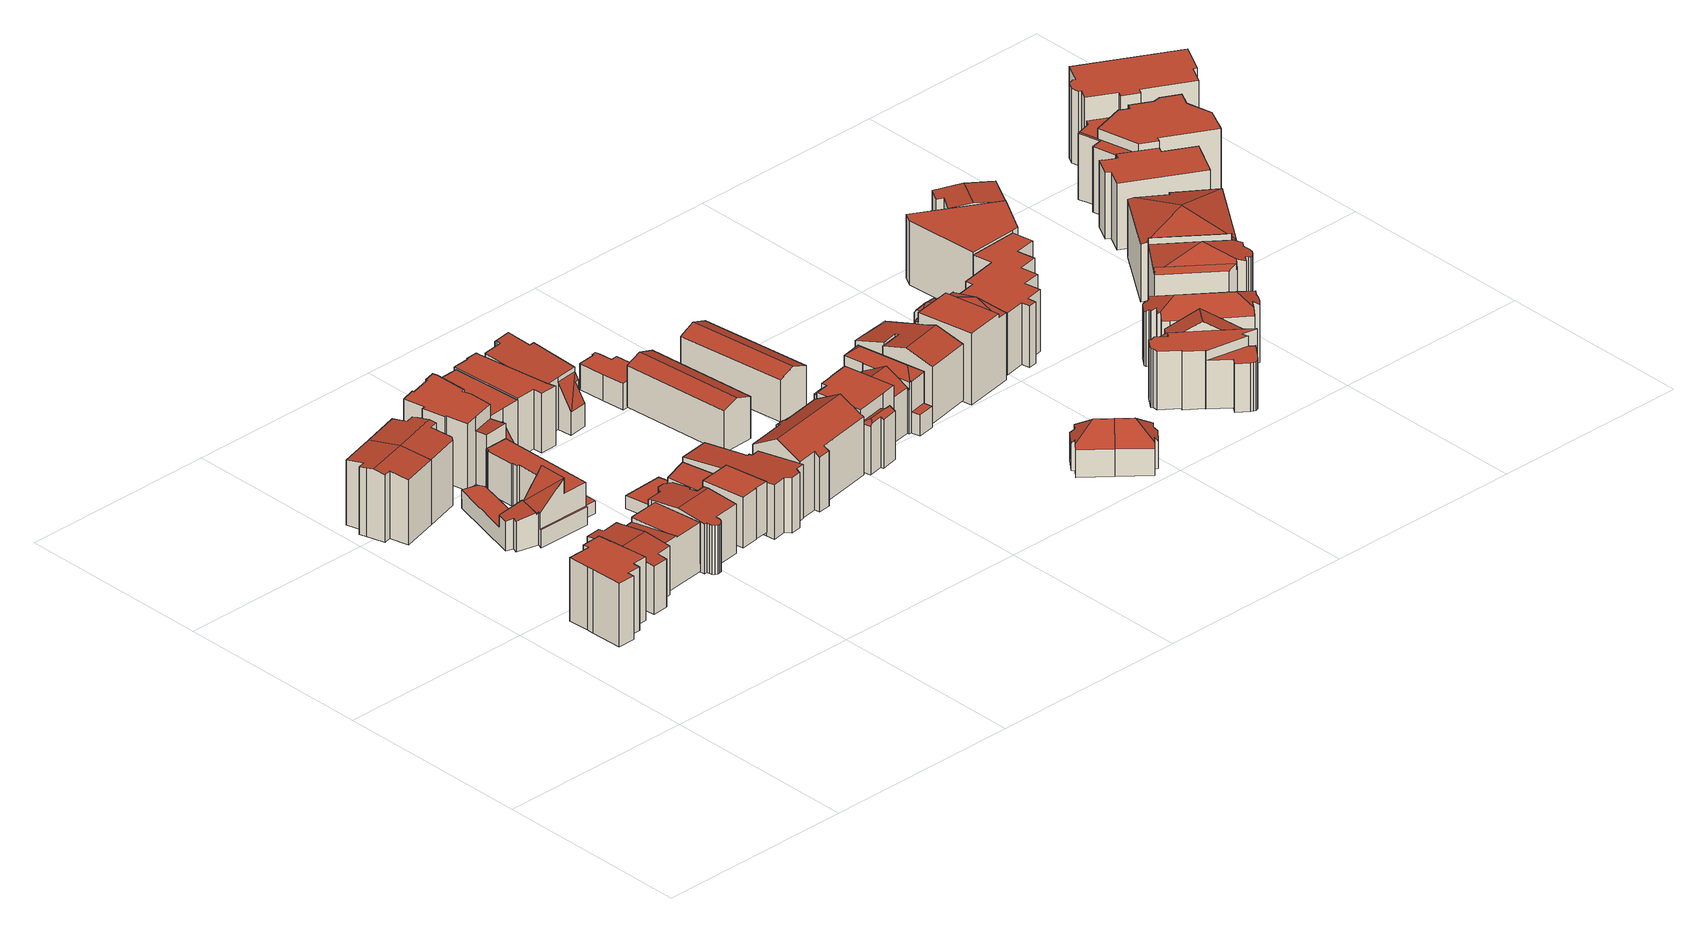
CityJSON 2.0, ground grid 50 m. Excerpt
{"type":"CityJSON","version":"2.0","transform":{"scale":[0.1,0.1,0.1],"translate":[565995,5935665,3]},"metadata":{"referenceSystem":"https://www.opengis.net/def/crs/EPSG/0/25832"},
"CityObjects":{
"building1":{"type":"Building","attributes":{"Gemeindeschluessel":"02000000","Geometrietyp2DReferenz":"3000","function":"31001_1010","roofType":"1000","measuredHeight":16.18,"storeysAboveGround":4},"geometry":[{"type":"MultiSurface","lod":"2","boundaries":[[[0,1,2,3]],[[3,2,4,5]],[[5,4,6,7]],[[7,6,8,9]],[[10,11,12,13]],[[13,12,14,15]],[[16,17,18,19]],[[19,18,1,0]],[[20,21,22,23]],[[24,25,26,27]],[[22,21,14,12,11,26,25,8,6,4,2,1,18,17]],[[10,13,15,20,23,16,19,0,3,5,7,9,24,27]],[[24,9,8,25]],[[16,23,22,17]],[[20,15,14,21]],[[10,27,26,11]]],"semantics":{"surfaces":[{"type":"WallSurface"},{"type":"RoofSurface"},{"type":"GroundSurface"}],"values":[0,0,0,0,0,0,0,0,0,0,1,2,0,0,0,0]}}]},
"building2":{"type":"Building","attributes":{"Gemeindeschluessel":"02000000","Geometrietyp2DReferenz":"3000","function":"31001_1120","roofType":"3100","measuredHeight":17.76,"storeysAboveGround":2},"geometry":[{"type":"MultiSurface","lod":"2","boundaries":[[[28,29,30,31,32,33,34]],[[35,36,37,38,30,29]],[[39,34,33,40]],[[40,33,32,41]],[[41,32,31,42]],[[43,28,34,39]],[[44,38,37,45]],[[45,37,36,46]],[[46,36,35,47]],[[47,35,29,28,43]],[[42,31,30,38,44]],[[42,44,45,46,47,43,39,40,41]]],"semantics":{"surfaces":[{"type":"RoofSurface"},{"type":"WallSurface"},{"type":"GroundSurface"}],"values":[0,0,1,1,1,1,1,1,1,1,1,2]}}]},
"building3":{"type":"Building","attributes":{"Gemeindeschluessel":"02000000","Geometrietyp2DReferenz":"3000","function":"31001_1010","roofType":"3100","measuredHeight":13.39,"storeysAboveGround":3},"geometry":[{"type":"MultiSurface","lod":"2","boundaries":[[[48,49,50,51,52,53,54,55,56]],[[49,48,57,58,59,60,61,62]],[[63,56,55,64]],[[64,55,54,65]],[[65,54,53,66]],[[66,53,52,67]],[[67,52,51,68]],[[68,51,50,69]],[[70,62,61,71]],[[71,61,60,72]],[[72,60,59,73]],[[73,59,58,74]],[[74,58,57,75]],[[69,50,49,62,70]],[[75,57,48,56,63]],[[75,63,64,65,66,67,68,69,70,71,72,73,74]]],"semantics":{"surfaces":[{"type":"RoofSurface"},{"type":"WallSurface"},{"type":"GroundSurface"}],"values":[0,0,1,1,1,1,1,1,1,1,1,1,1,1,1,2]}}]},
"building4":{"type":"Building","attributes":{"Gemeindeschluessel":"02000000","Geometrietyp2DReferenz":"3000","function":"31001_1010","roofType":"3100","measuredHeight":17.77,"storeysAboveGround":4},"geometry":[{"type":"MultiSurface","lod":"2","boundaries":[[[30,76,77,78,79,80,31]],[[38,81,82,83,84,76,30]],[[42,31,80,85]],[[85,80,79,86]],[[86,79,78,87]],[[87,78,77,88]],[[89,84,83,90]],[[90,83,82,91]],[[91,82,81,92]],[[92,81,38,44]],[[44,38,30,31,42]],[[88,77,76,84,89]],[[88,89,90,91,92,44,42,85,86,87]]],"semantics":{"surfaces":[{"type":"RoofSurface"},{"type":"WallSurface"},{"type":"GroundSurface"}],"values":[0,0,1,1,1,1,1,1,1,1,1,1,2]}}]},
"building5":{"type":"Building","attributes":{"Gemeindeschluessel":"02000000","Geometrietyp2DReferenz":"3000","function":"31001_1120","roofType":"1000","measuredHeight":12.89,"storeysAboveGround":3},"geometry":[{"type":"MultiSurface","lod":"2","boundaries":[[[93,94,95,96,97]],[[98,99,100,101,102,103,104,105,106,107]],[[95,108,109,110,111,112,113]],[[95,94,108]],[[114,93,97,115]],[[116,107,106,117]],[[117,106,105,118]],[[118,105,104,119]],[[119,104,103,120]],[[120,103,102,121]],[[121,102,101,122]],[[122,101,100,123]],[[98,111,110,99]],[[95,113,96]],[[114,115,124,116,117,118,119,120,121,122,123,125]],[[116,124,112,111,98,107]],[[125,123,100,99,110,109]],[[114,125,109,108,94,93]],[[124,115,97,96,113,112]]],"semantics":{"surfaces":[{"type":"RoofSurface"},{"type":"WallSurface"},{"type":"GroundSurface"}],"values":[0,0,0,1,1,1,1,1,1,1,1,1,1,1,2,1,1,1,1]}}]},
"building6":{"type":"Building","attributes":{"Gemeindeschluessel":"02000000","Geometrietyp2DReferenz":"3000","function":"31001_2010","roofType":"1000","measuredHeight":14.68,"storeysAboveGround":4},"geometry":[{"type":"MultiSurface","lod":"2","boundaries":[[[126,127,128,129,130,131,132]],[[133,134,135,136,137,138,139,140,141,142,143]],[[144,145,146,147,148,149]],[[146,150,147]],[[151,152,153,154]],[[143,131,130,133]],[[148,129,128,149]],[[155,127,126,156]],[[156,126,132,157]],[[158,142,141,159]],[[159,141,140,160]],[[160,140,139,161]],[[161,139,138,162]],[[162,138,137,163]],[[163,137,136,164]],[[164,136,135,165]],[[165,135,134,166]],[[167,150,146,168]],[[169,170,171,172]],[[172,171,173,174]],[[174,173,175,176]],[[176,175,177,178]],[[179,180,181,182]],[[182,181,170,169]],[[183,153,152,184]],[[185,154,153,183,178,177]],[[186,155,156,157,158,159,160,161,162,163,164,165,166,187,188,189,190,179,182,169,172,174,176,178,183,184]],[[191,192,193,167,168,185,177,175,173,171,170,181,180]],[[188,187,148,147,150,167,193]],[[193,192,189,188]],[[191,180,179,190]],[[192,191,190,189]],[[186,184,152,151,145,144]],[[151,154,185,168,146,145]],[[155,186,144,149,128,127]],[[187,166,134,133,130,129,148]],[[158,157,132,131,143,142]]],"semantics":{"surfaces":[{"type":"RoofSurface"},{"type":"WallSurface"},{"type":"GroundSurface"}],"values":[0,0,0,0,0,1,1,1,1,1,1,1,1,1,1,1,1,1,1,1,1,1,1,1,1,1,2,0,1,1,1,1,1,1,1,1,1]}}]},
"building7":{"type":"Building","attributes":{"Gemeindeschluessel":"02000000","Geometrietyp2DReferenz":"3000","function":"31001_1010","roofType":"3100","measuredHeight":13.85,"storeysAboveGround":4},"geometry":[{"type":"MultiSurface","lod":"2","boundaries":[[[194,195,196,197,198,199,200,201,202,203,204,205,206]],[[207,206,205,208]],[[208,205,204,209]],[[209,204,203,210]],[[210,203,202,211]],[[211,202,201,212]],[[212,201,200,213]],[[213,200,199,214]],[[214,199,198,215]],[[215,198,197,216]],[[217,194,206,207]],[[218,219,220,221]],[[221,220,222,223]],[[223,222,224,225]],[[225,224,226,227]],[[227,226,228,229]],[[229,228,230,231]],[[231,230,232,233]],[[233,232,234,235]],[[235,234,236,237]],[[237,236,238,239]],[[239,238,240,241]],[[241,240,242,243]],[[218,221,223,225,227,229,231,233,235,237,239,241,243,217,207,208,209,210,211,212,213,214,215,216,244]],[[245,244,216,197,196]],[[219,218,244,245]],[[217,243,242,195,194]],[[219,245,196,195,242,240,238,236,234,232,230,228,226,224,222,220]]],"semantics":{"surfaces":[{"type":"RoofSurface"},{"type":"WallSurface"},{"type":"GroundSurface"}],"values":[0,1,1,1,1,1,1,1,1,1,1,1,1,1,1,1,1,1,1,1,1,1,1,2,1,1,1,0]}}]},
"building8":{"type":"Building","attributes":{"Gemeindeschluessel":"02000000","Geometrietyp2DReferenz":"3000","function":"31001_1010","roofType":"1000","measuredHeight":3.18,"storeysAboveGround":1},"geometry":[{"type":"MultiSurface","lod":"2","boundaries":[[[246,247,248,249]],[[250,251,252,253]],[[253,252,247,246]],[[252,251,248,247]],[[251,250,249,248]],[[250,253,246,249]]],"semantics":{"surfaces":[{"type":"GroundSurface"},{"type":"RoofSurface"},{"type":"WallSurface"}],"values":[0,1,2,2,2,2]}}]},
"building9":{"type":"Building","attributes":{"Gemeindeschluessel":"02000000","Geometrietyp2DReferenz":"3000","function":"31001_1010","roofType":"1000","measuredHeight":17.09,"storeysAboveGround":4},"geometry":[{"type":"MultiSurface","lod":"2","boundaries":[[[254,255,256,257]],[[257,256,258,259]],[[260,261,262,263]],[[263,262,264,265]],[[265,264,266,267]],[[267,266,268,269]],[[269,268,255,254]],[[270,271,272,273]],[[273,272,274,275]],[[275,274,276,277]],[[277,276,278,279]],[[279,278,280,281]],[[281,280,282,283]],[[284,285,286,287]],[[288,289,290,291]],[[292,260,263,265,267,269,254,257,259,270,273,275,277,279,281,283,293,288,291]],[[287,286,292,291,290]],[[289,288,293,294]],[[293,283,282,285,284,294]],[[261,260,292,286]],[[271,270,259,258]],[[289,294,284,287,290]],[[271,258,256,255,268,266,264,262,261,286,285,282,280,278,276,274,272]]],"semantics":{"surfaces":[{"type":"WallSurface"},{"type":"GroundSurface"},{"type":"RoofSurface"}],"values":[0,0,0,0,0,0,0,0,0,0,0,0,0,0,0,1,0,0,0,0,0,2,2]}}]},
"building10":{"type":"Building","attributes":{"Gemeindeschluessel":"02000000","Geometrietyp2DReferenz":"3000","function":"31001_1010","roofType":"1000","measuredHeight":13.04,"storeysAboveGround":3},"geometry":[{"type":"MultiSurface","lod":"2","boundaries":[[[295,296,297,298]],[[295,299,300,296]],[[300,299,301,302]],[[301,303,304,302]],[[304,303,305,306]],[[307,306,305,308]],[[297,307,308,298]],[[301,299,295,298,308,305,303]],[[296,300,302,304,306,307,297]]],"semantics":{"surfaces":[{"type":"WallSurface"},{"type":"GroundSurface"},{"type":"RoofSurface"}],"values":[0,0,0,0,0,0,0,1,2]}}]},
"building11":{"type":"Building","attributes":{"Gemeindeschluessel":"02000000","Geometrietyp2DReferenz":"3000","function":"31001_2020","roofType":"1000","measuredHeight":14.5,"storeysAboveGround":3},"geometry":[{"type":"MultiSurface","lod":"2","boundaries":[[[309,310,311,312,313,314]],[[312,315,316,317]],[[318,319,320,321]],[[321,320,322,323]],[[324,325,326,327]],[[327,326,319,318]],[[317,313,312]],[[328,311,310,329]],[[329,310,309,330]],[[331,332,333,334]],[[334,333,335,336]],[[337,328,329,330,324,327,318,321,323,331,334,336]],[[325,324,330,309,314,338]],[[337,336,335,316,315]],[[328,337,315,312,311]],[[338,314,313,317,316,335]],[[332,331,323,322]],[[332,322,320,319,326,325,338,335,333]]],"semantics":{"surfaces":[{"type":"RoofSurface"},{"type":"WallSurface"},{"type":"GroundSurface"}],"values":[0,0,1,1,1,1,1,1,1,1,1,2,1,1,1,1,1,0]}}]},
"building12":{"type":"Building","attributes":{"Gemeindeschluessel":"02000000","Geometrietyp2DReferenz":"3000","function":"31001_2460","roofType":"1000","measuredHeight":3.33,"storeysAboveGround":1},"geometry":[{"type":"MultiSurface","lod":"2","boundaries":[[[339,340,341,342]],[[342,341,343,344]],[[344,343,345,346]],[[346,345,347,348]],[[340,339,348,347]],[[348,339,342,344,346]],[[340,347,345,343,341]]],"semantics":{"surfaces":[{"type":"WallSurface"},{"type":"GroundSurface"},{"type":"RoofSurface"}],"values":[0,0,0,0,0,1,2]}}]},
"building13":{"type":"Building","attributes":{"Gemeindeschluessel":"02000000","Geometrietyp2DReferenz":"3000","function":"31001_1010","roofType":"2100","measuredHeight":9.54,"storeysAboveGround":2},"geometry":[{"type":"MultiSurface","lod":"2","boundaries":[[[344,349,350,342]],[[342,350,351,305]],[[308,352,349,344]],[[305,351,352,308]],[[305,308,344,342]],[[352,351,350,349]]],"semantics":{"surfaces":[{"type":"WallSurface"},{"type":"GroundSurface"},{"type":"RoofSurface"}],"values":[0,0,0,0,1,2]}}]},
"building14":{"type":"Building","attributes":{"Gemeindeschluessel":"02000000","Geometrietyp2DReferenz":"3000","function":"31001_1120","roofType":"1000","measuredHeight":15.18,"storeysAboveGround":3},"geometry":[{"type":"MultiSurface","lod":"2","boundaries":[[[353,354,355,356]],[[356,355,357,358]],[[358,357,359,360]],[[360,359,361,362]],[[362,361,363,364]],[[364,363,365,366]],[[366,365,367,368]],[[368,367,369,370]],[[370,369,371,372]],[[372,371,373,374]],[[375,376,354,353]],[[374,373,376,375]],[[374,375,353,356,358,360,362,364,366,368,370,372]],[[376,373,371,369,367,365,363,361,359,357,355,354]]],"semantics":{"surfaces":[{"type":"WallSurface"},{"type":"GroundSurface"},{"type":"RoofSurface"}],"values":[0,0,0,0,0,0,0,0,0,0,0,0,1,2]}}]},
"building15":{"type":"Building","attributes":{"Gemeindeschluessel":"02000000","Geometrietyp2DReferenz":"3000","function":"31001_1010","roofType":"1000","measuredHeight":14.11,"storeysAboveGround":3},"geometry":[{"type":"MultiSurface","lod":"2","boundaries":[[[377,378,379,380]],[[380,379,381,382]],[[382,381,383,384]],[[384,383,385,386]],[[387,388,389,390]],[[390,389,391,392]],[[392,391,393,394]],[[394,393,395,396]],[[396,395,397,398]],[[398,397,399,400]],[[400,399,378,377]],[[401,402,403,404]],[[404,403,405,406]],[[406,405,388,387]],[[402,401,386,385]],[[386,401,404,406,387,390,392,394,396,398,400,377,380,382,384]],[[402,385,383,381,379,378,399,397,395,393,391,389,388,405,403]]],"semantics":{"surfaces":[{"type":"WallSurface"},{"type":"GroundSurface"},{"type":"RoofSurface"}],"values":[0,0,0,0,0,0,0,0,0,0,0,0,0,0,0,1,2]}}]},
"building16":{"type":"Building","attributes":{"Gemeindeschluessel":"02000000","Geometrietyp2DReferenz":"3000","function":"31001_1010","roofType":"1000","measuredHeight":16.05,"storeysAboveGround":3},"geometry":[{"type":"MultiSurface","lod":"2","boundaries":[[[407,408,409]],[[410,411,412,408,407]],[[413,414,415,416]],[[416,415,417,418]],[[418,417,419,420]],[[420,419,421,422]],[[422,421,423,424]],[[424,423,425,426]],[[427,428,414,413]],[[429,430,431,432]],[[432,431,433,434]],[[408,435,436,409]],[[437,412,411,438]],[[438,411,410,439]],[[439,410,407,440]],[[441,427,413,416,418,420,422,424,426,429,432,434,437,438,439,440]],[[435,408,412,437,434,433]],[[441,440,407,409,436,442]],[[428,427,441,442]],[[430,429,426,425]],[[430,425,423,421,419,417,415,414,428,442,436,435,433,431]]],"semantics":{"surfaces":[{"type":"RoofSurface"},{"type":"WallSurface"},{"type":"GroundSurface"}],"values":[0,0,1,1,1,1,1,1,1,1,1,1,1,1,1,2,1,1,1,1,0]}}]},
"building17":{"type":"Building","attributes":{"Gemeindeschluessel":"02000000","Geometrietyp2DReferenz":"3000","function":"31001_1010","roofType":"3100","measuredHeight":18.41,"storeysAboveGround":4},"geometry":[{"type":"MultiSurface","lod":"2","boundaries":[[[443,444,445,446,447,448,449,450,451]],[[452,453,454,455,456,457,444,443]],[[458,451,450,459]],[[459,450,449,460]],[[460,449,448,461]],[[461,448,447,462]],[[462,447,446,463]],[[463,446,445,464]],[[465,457,456,466]],[[466,456,455,467]],[[467,455,454,468]],[[468,454,453,469]],[[469,453,452,470]],[[464,445,444,457,465]],[[470,452,443,451,458]],[[470,458,459,460,461,462,463,464,465,466,467,468,469]]],"semantics":{"surfaces":[{"type":"RoofSurface"},{"type":"WallSurface"},{"type":"GroundSurface"}],"values":[0,0,1,1,1,1,1,1,1,1,1,1,1,1,1,2]}}]},
"building18":{"type":"Building","attributes":{"Gemeindeschluessel":"02000000","Geometrietyp2DReferenz":"3000","function":"31001_1010","roofType":"3100","measuredHeight":12.19,"storeysAboveGround":2},"geometry":[{"type":"MultiSurface","lod":"2","boundaries":[[[471,472,473,474]],[[475,471,474,476]],[[475,476,477,478]],[[479,477,476,474,473]],[[480,478,477,479]],[[475,478,480,472,471]],[[480,479,473,472]]],"semantics":{"surfaces":[{"type":"RoofSurface"},{"type":"WallSurface"},{"type":"GroundSurface"}],"values":[0,1,2,1,1,1,0]}}]},
"building19":{"type":"Building","attributes":{"Gemeindeschluessel":"02000000","Geometrietyp2DReferenz":"3000","function":"31001_1010","roofType":"1000","measuredHeight":6.71,"storeysAboveGround":2},"geometry":[{"type":"MultiSurface","lod":"2","boundaries":[[[481,482,483,484,485,486,487,488,489,490]],[[491,492,493,494,495,496,497,498,499,500]],[[493,489,488,494]],[[494,488,487,495]],[[495,487,486,496]],[[496,486,485,497]],[[497,485,484,498]],[[498,484,483,499]],[[499,483,482,500]],[[492,490,489,493]],[[492,491,481,490]],[[491,500,482,481]]],"semantics":{"surfaces":[{"type":"RoofSurface"},{"type":"GroundSurface"},{"type":"WallSurface"}],"values":[0,1,2,2,2,2,2,2,2,2,2,2]}}]},
"building20":{"type":"Building","attributes":{"Gemeindeschluessel":"02000000","Geometrietyp2DReferenz":"3000","function":"31001_1010","roofType":"1000","measuredHeight":15.72,"storeysAboveGround":3},"geometry":[{"type":"MultiSurface","lod":"2","boundaries":[[[501,502,503,504]],[[505,506,507,501,504]],[[508,509,510,511,512]],[[513,514,515,516]],[[517,518,519,520]],[[520,519,521,522]],[[516,503,502,513]],[[523,506,505,524]],[[525,526,527,528]],[[529,512,511,530]],[[530,511,510,531]],[[508,532,533,509]],[[534,535,536,537]],[[537,536,538,539]],[[539,538,540,541]],[[513,502,542,514]],[[543,525,528,523,524,517,520,522,544,529,530,531,534,537,539,541]],[[517,524,505,504,545,518]],[[543,541,540,515,514,542,546]],[[529,544,547,532,508,512]],[[534,531,510,509,533,535]],[[526,525,543,546]],[[523,528,527,507,506]],[[545,504,503,516,515,540]],[[547,544,522,521]],[[526,546,542,502,501,507,527]],[[547,521,519,518,545,540,538,536,535,533,532]]],"semantics":{"surfaces":[{"type":"RoofSurface"},{"type":"WallSurface"},{"type":"GroundSurface"}],"values":[0,0,0,0,1,1,1,1,1,1,1,1,1,1,1,1,2,1,1,1,1,1,1,1,1,0,0]}}]},
"building21":{"type":"Building","attributes":{"Gemeindeschluessel":"02000000","Geometrietyp2DReferenz":"3000","function":"31001_1010","roofType":"3100","measuredHeight":12.31,"storeysAboveGround":2},"geometry":[{"type":"MultiSurface","lod":"2","boundaries":[[[548,549,550,551]],[[552,553,554,555]],[[555,554,556,550,549]],[[553,552,548,551,557]],[[557,551,550,556]],[[552,555,549,548]],[[557,556,554,553]]],"semantics":{"surfaces":[{"type":"GroundSurface"},{"type":"RoofSurface"},{"type":"WallSurface"}],"values":[0,1,2,2,2,2,1]}}]},
"building22":{"type":"Building","attributes":{"Gemeindeschluessel":"02000000","Geometrietyp2DReferenz":"3000","function":"31001_1010","roofType":"3100","measuredHeight":15.2,"storeysAboveGround":3},"geometry":[{"type":"MultiSurface","lod":"2","boundaries":[[[558,559,560,561,562]],[[563,564,565,566,567,559,558]],[[568,569,570]],[[571,572,573,574,575,576,577]],[[578,579,580,581]],[[582,565,564,583]],[[583,564,563,584]],[[585,570,569,586]],[[566,587,567]],[[560,588,561]],[[580,573,572,581]],[[589,579,578,590]],[[591,582,583,584,592,593,585,586,594,595,589,590]],[[582,591,571,577,587,566,565]],[[596,594,586,569]],[[591,590,578,581,572,571]],[[589,595,574,573,580,579]],[[595,594,596,575,574]],[[570,585,593,597]],[[592,584,563,558,562]],[[560,559,567]],[[593,592,562,561,588,597]],[[576,575,596,569,568]],[[576,568,570,597,588,560,567,587,577]]],"semantics":{"surfaces":[{"type":"RoofSurface"},{"type":"WallSurface"},{"type":"GroundSurface"}],"values":[0,0,0,0,0,1,1,1,1,1,1,1,2,1,1,1,1,1,1,1,1,1,0,0]}}]},
"building23":{"type":"Building","attributes":{"Gemeindeschluessel":"02000000","Geometrietyp2DReferenz":"3000","function":"31001_1120","roofType":"3200","measuredHeight":11.72,"storeysAboveGround":2},"geometry":[{"type":"MultiSurface","lod":"2","boundaries":[[[598,599,600,601,602]],[[600,603,604,605,606,607,601]],[[600,599,608,609,603]],[[610,598,602,611]],[[612,607,606,613]],[[613,606,605,614]],[[614,605,604,615]],[[616,609,608,617]],[[610,611,612,613,614,615,616,617]],[[616,615,604,603,609]],[[610,617,608,599,598]],[[612,611,602,601,607]]],"semantics":{"surfaces":[{"type":"RoofSurface"},{"type":"WallSurface"},{"type":"GroundSurface"}],"values":[0,0,0,1,1,1,1,1,2,1,1,1]}}]},
"building24":{"type":"Building","attributes":{"Gemeindeschluessel":"02000000","Geometrietyp2DReferenz":"3000","function":"31001_1120","roofType":"3200","measuredHeight":11.7,"storeysAboveGround":2},"geometry":[{"type":"MultiSurface","lod":"2","boundaries":[[[618,619,620,599,598]],[[620,621,622,608,599]],[[619,623,624,625,626,621,620]],[[627,618,598,610]],[[617,608,622,628]],[[629,626,625,630]],[[630,625,624,631]],[[631,624,623,632]],[[629,630,631,632,627,610,617,628]],[[629,628,622,621,626]],[[627,632,623,619,618]],[[617,610,598,599,608]]],"semantics":{"surfaces":[{"type":"RoofSurface"},{"type":"WallSurface"},{"type":"GroundSurface"}],"values":[0,0,0,1,1,1,1,1,2,1,1,1]}}]},
"building25":{"type":"Building","attributes":{"Gemeindeschluessel":"02000000","Geometrietyp2DReferenz":"3000","function":"31001_1010","roofType":"3100","measuredHeight":16.57,"storeysAboveGround":3},"geometry":[{"type":"MultiSurface","lod":"2","boundaries":[[[633,634,635,636]],[[637,638,639,640]],[[640,639,641,642]],[[643,644,645,646]],[[647,634,633,648]],[[649,650,651,652]],[[653,654,650,649]],[[637,640,642,653,649,652,643,646,647,648]],[[637,648,633,636,638]],[[647,646,645,635,634]],[[644,643,652,651]],[[654,653,642,641]],[[654,641,639,638,636,635,645,644,651,650]]],"semantics":{"surfaces":[{"type":"RoofSurface"},{"type":"WallSurface"},{"type":"GroundSurface"}],"values":[0,1,1,1,1,1,1,2,1,1,1,1,0]}}]},
"building26":{"type":"Building","attributes":{"Gemeindeschluessel":"02000000","Geometrietyp2DReferenz":"3000","function":"31001_1010","roofType":"1000","measuredHeight":19.13,"storeysAboveGround":4},"geometry":[{"type":"MultiSurface","lod":"2","boundaries":[[[655,656,657]],[[658,659,660,661,656,655]],[[662,663,664,665]],[[666,659,667,668]],[[660,659,666]],[[669,670,671,672]],[[673,669,674]],[[675,676,669,673]],[[670,669,676]],[[655,665,664,658]],[[664,663,673,674]],[[677,678,679,680]],[[681,674,672,671,682]],[[669,672,674]],[[683,662,665,655,657,684]],[[682,671,670,676,675,685]],[[683,684,686,687,677,680,681,682,685]],[[687,686,661,660,666,668]],[[678,677,687,668,667]],[[683,685,675,673,663,662]],[[681,680,679,658,664,674]],[[686,684,657,656,661]],[[678,667,659,658,679]]],"semantics":{"surfaces":[{"type":"RoofSurface"},{"type":"WallSurface"},{"type":"GroundSurface"}],"values":[0,0,0,0,0,0,0,0,0,1,1,1,1,1,1,1,2,1,1,1,1,1,0]}}]},
"building27":{"type":"Building","attributes":{"Gemeindeschluessel":"02000000","Geometrietyp2DReferenz":"3000","function":"31001_1010","roofType":"1000","measuredHeight":15.77,"storeysAboveGround":4},"geometry":[{"type":"MultiSurface","lod":"2","boundaries":[[[688,689,690,691]],[[691,690,692,693]],[[694,695,696,697]],[[697,696,698,699]],[[699,698,700,701]],[[701,700,702,703]],[[703,702,704,705]],[[705,704,706,707]],[[708,709,710,711]],[[711,710,712,713]],[[708,711,713,714,715,694,697,699,701,703,705,707,688,691,693,716,717,718,719]],[[706,704,702,700,698,696,695,720,721,712,710,709,722,723,724,725,692,690,689]],[[692,725,716,693]],[[706,689,688,707]],[[721,720,715,714]],[[723,722,719,718]],[[712,721,714,713]],[[722,709,708,719]],[[725,724,717,716]],[[724,723,718,717]],[[720,695,694,715]]],"semantics":{"surfaces":[{"type":"WallSurface"},{"type":"GroundSurface"},{"type":"RoofSurface"}],"values":[0,0,0,0,0,0,0,0,0,0,1,2,0,0,0,0,0,0,0,0,0]}}]},
"building28":{"type":"Building","attributes":{"Gemeindeschluessel":"02000000","Geometrietyp2DReferenz":"3000","function":"31001_1100","roofType":"1000","measuredHeight":17.33,"storeysAboveGround":3},"geometry":[{"type":"MultiSurface","lod":"2","boundaries":[[[726,727,728,729,730,731,732,733,734,735,736,737,738,739,740,741,742,743,744,745]],[[746,747,726,748,749,750,751,752,753,754]],[[745,755,756,757,749,748]],[[758,732,731,759]],[[759,731,730,760]],[[760,730,729,761]],[[761,729,728,762]],[[747,727,726]],[[745,744,755]],[[763,743,742,764]],[[764,742,741,765]],[[766,740,739,767]],[[768,738,737,769]],[[769,737,736,770]],[[770,736,735,771]],[[771,735,734,772]],[[772,734,733,773]],[[773,733,732,758]],[[774,754,753,775]],[[775,753,752,776]],[[776,752,751,777]],[[777,751,750,778]],[[779,746,754,774]],[[780,757,756,781]],[[782,783,784,785]],[[785,784,786,787]],[[787,786,788,789]],[[789,788,790,791]],[[791,790,792,793]],[[763,764,765,794,782,785,787,789,791,793,795,768,769,770,771,772,773,758,759,760,761,762,779,774,775,776,777,778,780,781]],[[796,795,793,792]],[[783,782,794,797]],[[726,745,748]],[[780,778,750,749,757]],[[768,795,796,767,739,738]],[[794,765,741,740,766,797]],[[763,781,756,755,744,743]],[[779,762,728,727,747,746]],[[783,797,766,767,796,792,790,788,786,784]]],"semantics":{"surfaces":[{"type":"RoofSurface"},{"type":"WallSurface"},{"type":"GroundSurface"}],"values":[0,0,0,1,1,1,1,1,1,1,1,1,1,1,1,1,1,1,1,1,1,1,1,1,1,1,1,1,1,2,1,1,1,1,1,1,1,1,0]}}]},
"building29":{"type":"Building","attributes":{"Gemeindeschluessel":"02000000","Geometrietyp2DReferenz":"3000","function":"31001_1010","roofType":"3200","measuredHeight":17.93,"storeysAboveGround":3},"geometry":[{"type":"MultiSurface","lod":"2","boundaries":[[[798,799,800,801,802,803,804,805]],[[803,802,806,807,808]],[[801,809,810,811,812,813,806,802]],[[814,800,799,815]],[[815,799,798,816]],[[817,818,819,820]],[[820,819,821,822]],[[823,824,808,825]],[[826,827,818,817]],[[825,808,807,828]],[[829,813,812,830]],[[830,812,811,831]],[[831,811,810,832]],[[832,810,809,833]],[[834,835,836,837]],[[837,836,838,839]],[[839,838,840,841]],[[842,843,844,845]],[[845,844,846,847]],[[847,846,835,834]],[[829,830,831,832,833,814,815,816,848,826,817,820,822,842,845,847,834,837,839,841,823,825,828]],[[829,828,807,806,813]],[[824,823,841,840]],[[843,842,822,821]],[[848,816,798,805]],[[814,833,809,801,800]],[[826,848,805,804,827]],[[843,821,819,818,827,804,803,808,824,840,838,836,835,846,844]]],"semantics":{"surfaces":[{"type":"RoofSurface"},{"type":"WallSurface"},{"type":"GroundSurface"}],"values":[0,0,0,1,1,1,1,1,1,1,1,1,1,1,1,1,1,1,1,1,2,1,1,1,1,1,1,0]}}]},
"building30":{"type":"Building","attributes":{"Gemeindeschluessel":"02000000","Geometrietyp2DReferenz":"3000","function":"31001_1010","roofType":"1000","measuredHeight":16.28,"storeysAboveGround":4},"geometry":[{"type":"MultiSurface","lod":"2","boundaries":[[[849,850,851,852,853,854,855]],[[856,857,858,859,860,861,862]],[[856,855,854,857]],[[857,854,853,858]],[[858,853,852,859]],[[859,852,851,860]],[[860,851,850,861]],[[861,850,849,862]],[[856,862,849,855]]],"semantics":{"surfaces":[{"type":"RoofSurface"},{"type":"GroundSurface"},{"type":"WallSurface"}],"values":[0,1,2,2,2,2,2,2,2]}}]},
"building31":{"type":"Building","attributes":{"Gemeindeschluessel":"02000000","Geometrietyp2DReferenz":"3000","function":"31001_1010","roofType":"3500","measuredHeight":20.7,"storeysAboveGround":4},"geometry":[{"type":"MultiSurface","lod":"2","boundaries":[[[863,864,865,866]],[[867,868,869,870,871,872]],[[871,873,872]],[[871,874,875,876,873]],[[877,878,879,880]],[[870,881,882,883,884,885,886,887,888,889,890,891,874,871]],[[872,865,864,867]],[[892,863,866,893]],[[894,869,868,895]],[[896,876,875,897]],[[898,879,878,899]],[[899,878,877,876,896]],[[876,877,880,873]],[[900,891,890,901]],[[901,890,889,902]],[[902,889,888,903]],[[903,888,887,904]],[[904,887,886,905]],[[905,886,885,906]],[[906,885,884,907]],[[907,884,883,908]],[[908,883,882,909]],[[909,882,881,910]],[[893,866,865,872,873,880,879,898]],[[894,895,892,893,898,899,896,897,900,901,902,903,904,905,906,907,908,909,910]],[[900,897,875,874,891]],[[894,910,881,870,869]],[[892,895,868,867,864,863]]],"semantics":{"surfaces":[{"type":"RoofSurface"},{"type":"WallSurface"},{"type":"GroundSurface"}],"values":[0,0,0,0,0,0,1,1,1,1,1,1,1,1,1,1,1,1,1,1,1,1,1,1,2,1,1,1]}}]},
"building32":{"type":"Building","attributes":{"Gemeindeschluessel":"02000000","Geometrietyp2DReferenz":"3000","function":"31001_1010","roofType":"3100","measuredHeight":16.79,"storeysAboveGround":4},"geometry":[{"type":"MultiSurface","lod":"2","boundaries":[[[911,912,913,914,915,853]],[[858,853,915,916]],[[916,915,914,917]],[[917,914,913,918]],[[859,858,916,917,918,919]],[[911,853,858,859,920]],[[920,859,919,921]],[[919,918,913,912,921]],[[920,921,912,911]]],"semantics":{"surfaces":[{"type":"RoofSurface"},{"type":"WallSurface"},{"type":"GroundSurface"}],"values":[0,1,1,1,2,1,1,1,0]}}]},
"building33":{"type":"Building","attributes":{"Gemeindeschluessel":"02000000","Geometrietyp2DReferenz":"3000","function":"31001_1010","roofType":"3200","measuredHeight":17.9,"storeysAboveGround":4},"geometry":[{"type":"MultiSurface","lod":"2","boundaries":[[[922,923,924,925,926,927]],[[928,929,930,931,932,923,922]],[[924,933,934,935,925]],[[932,933,924,923]],[[936,927,926,937]],[[938,932,931,939]],[[939,931,930,940]],[[940,930,929,941]],[[941,929,928,942]],[[943,935,934,944]],[[944,934,933,945]],[[945,933,932,938]],[[936,937,943,944,945,938,939,940,941,942]],[[936,942,928,922,927]],[[943,937,926,925,935]]],"semantics":{"surfaces":[{"type":"RoofSurface"},{"type":"WallSurface"},{"type":"GroundSurface"}],"values":[0,0,0,0,1,1,1,1,1,1,1,1,2,1,1]}}]},
"building34":{"type":"Building","attributes":{"Gemeindeschluessel":"02000000","Geometrietyp2DReferenz":"3000","function":"31001_1120","roofType":"1000","measuredHeight":17.04,"storeysAboveGround":3},"geometry":[{"type":"MultiSurface","lod":"2","boundaries":[[[946,947,948,949,950,951,952,953,954,955,956,957]],[[958,959,960,961,962,963,964,965,966,967,968,969]],[[969,968,947,946]],[[968,967,948,947]],[[967,966,949,948]],[[966,965,950,949]],[[965,964,951,950]],[[964,963,952,951]],[[963,962,953,952]],[[962,961,954,953]],[[961,960,955,954]],[[960,959,956,955]],[[959,958,957,956]],[[958,969,946,957]]],"semantics":{"surfaces":[{"type":"GroundSurface"},{"type":"RoofSurface"},{"type":"WallSurface"}],"values":[0,1,2,2,2,2,2,2,2,2,2,2,2,2]}}]},
"building35":{"type":"Building","attributes":{"Gemeindeschluessel":"02000000","Geometrietyp2DReferenz":"3000","function":"31001_3010","roofType":"1000","measuredHeight":19.44,"storeysAboveGround":5},"geometry":[{"type":"MultiSurface","lod":"2","boundaries":[[[970,971,972,973,974,975]],[[976,977,978,979]],[[980,981,977,976]],[[982,974,973,983]],[[983,973,972,984]],[[984,972,971,985]],[[970,986,987,971]],[[988,989,990,991]],[[992,993,994,995]],[[995,994,996,997]],[[997,996,998,999]],[[999,998,1000,1001]],[[1001,1000,1002,1003]],[[1003,1002,1004,1005]],[[1005,1004,1006,1007]],[[988,991,1008,980,976,979,1009,982,983,984,985,992,995,997,999,1001,1003,1005,1007]],[[1010,1011,1012,1013,978,977,981]],[[1011,1010,1008,991,990,1014]],[[993,992,985,971,987]],[[989,988,1007,1006]],[[1012,1011,1014,986,970,975]],[[982,1009,1013,1012,975,974]],[[1010,981,980,1008]],[[978,1013,1009,979]],[[989,1006,1004,1002,1000,998,996,994,993,987,986,1014,990]]],"semantics":{"surfaces":[{"type":"RoofSurface"},{"type":"WallSurface"},{"type":"GroundSurface"}],"values":[0,1,1,1,1,1,1,1,1,1,1,1,1,1,1,2,0,1,1,1,1,1,1,1,0]}}]},
"building36":{"type":"Building","attributes":{"Gemeindeschluessel":"02000000","Geometrietyp2DReferenz":"3000","function":"31001_1010","roofType":"1000","measuredHeight":18.95,"storeysAboveGround":3},"geometry":[{"type":"MultiSurface","lod":"2","boundaries":[[[1015,1016,1017,1018,1019,1020,1021,1022,1023,1024,1025,1026,1027,1028,1029,1030]],[[1031,1032,1033,1034,1035,1036,1037,1038,1039,1040,1041,1042,1043,1044,1045,1046]],[[1031,1030,1029,1032]],[[1032,1029,1028,1033]],[[1033,1028,1027,1034]],[[1034,1027,1026,1035]],[[1035,1026,1025,1036]],[[1036,1025,1024,1037]],[[1037,1024,1023,1038]],[[1038,1023,1022,1039]],[[1039,1022,1021,1040]],[[1040,1021,1020,1041]],[[1041,1020,1019,1042]],[[1042,1019,1018,1043]],[[1043,1018,1017,1044]],[[1044,1017,1016,1045]],[[1045,1016,1015,1046]],[[1046,1015,1030,1031]]],"semantics":{"surfaces":[{"type":"RoofSurface"},{"type":"GroundSurface"},{"type":"WallSurface"}],"values":[0,1,2,2,2,2,2,2,2,2,2,2,2,2,2,2,2,2]}}]}
},
"vertices":[
[108,455,15],[108,455,177],[166,457,177],[166,457,15],[165,472,177],[165,472,15],[215,475,177],[215,475,15],[218,442,177],[218,442,15],[191,342,15],[191,342,177],[191,323,177],[191,323,15],[156,322,177],[156,322,15],[110,385,15],[110,385,177],[110,401,177],[110,401,15],[156,305,15],[156,305,177],[112,304,177],[112,304,15],[228,353,15],[228,353,177],[229,343,177],[229,343,15],
[8,989,206],[13,972,209],[122,1002,209],[102,1079,197],[9,1053,197],[21,1011,204],[3,1006,204],[21,943,204],[39,948,204],[52,901,197],[143,926,197],[3,1006,31],[21,1011,31],[9,1053,31],[102,1079,31],[8,989,31],[143,926,31],[52,901,31],[39,948,31],[21,943,31],
[220,426,161],[317,438,161],[309,506,152],[308,518,151],[265,513,151],[263,527,149],[225,523,149],[234,444,159],[218,442,159],[224,388,156],[240,390,156],[246,334,149],[286,338,149],[284,363,152],[324,368,152],[218,442,27],[234,444,27],[225,523,27],[263,527,27],[265,513,27],[308,518,27],[309,506,27],[324,368,27],[284,363,27],[286,338,27],[246,334,27],[240,390,27],[224,388,27],
[240,1035,209],[233,1064,204],[229,1076,202],[208,1070,202],[198,1106,197],[231,951,197],[238,962,198],[224,1011,206],[245,1017,206],[198,1106,31],[208,1070,31],[229,1076,31],[233,1064,31],[245,1017,31],[224,1011,31],[238,962,31],[231,951,31],
[323,379,155],[360,384,155],[357,412,151],[346,510,139],[309,506,139],[347,511,70],[425,520,70],[424,530,68],[400,527,68],[397,552,64],[375,550,64],[367,555,63],[359,553,63],[353,547,64],[343,546,64],[360,384,151],[439,393,151],[425,520,151],[347,511,151],[347,510,151],[346,510,151],[323,379,26],[309,506,26],[343,546,26],[353,547,26],[359,553,26],[367,555,26],[375,550,26],[397,552,26],[400,527,26],[424,530,26],[347,510,26],[439,393,26],
[203,731,110],[199,719,110],[248,707,115],[263,765,115],[263,766,115],[192,765,108],[185,736,108],[263,766,78],[261,772,78],[256,777,78],[251,778,78],[282,898,78],[283,905,78],[281,911,78],[277,917,78],[271,921,78],[237,930,78],[192,765,78],[253,705,117],[251,697,117],[321,696,179],[264,765,112],[263,765,111],[248,707,111],[321,766,179],[251,697,78],[250,693,78],[386,692,78],[386,696,78],[199,719,32],[203,731,32],[185,736,32],[237,930,32],[271,921,32],[277,917,32],[281,911,32],[283,905,32],[282,898,32],[251,778,32],[256,777,32],[261,772,32],[321,766,139],[321,696,139],[320,936,32],[320,936,139],[324,936,139],[324,936,32],[324,944,139],[324,944,32],[326,944,139],[326,944,32],[384,945,139],[384,945,32],[324,860,32],[324,860,139],[321,860,139],[321,860,32],[386,692,32],[250,693,32],[386,696,139],[253,705,32],[263,765,32],[330,766,32],[330,846,32],[324,846,32],[324,846,139],[330,846,139],[330,766,139],
[424,530,153],[432,456,163],[536,469,163],[534,481,162],[511,478,162],[509,501,158],[514,502,158],[508,552,151],[492,564,149],[475,562,149],[464,547,151],[464,543,151],[423,539,151],[423,539,25],[464,543,25],[464,547,25],[475,562,25],[492,564,25],[508,552,25],[514,502,25],[509,501,25],[511,478,25],[534,481,25],[424,530,25],[479,385,25],[479,385,152],[480,376,151],[480,376,25],[479,371,150],[479,371,25],[476,365,150],[476,365,25],[472,362,149],[472,362,25],[466,360,149],[466,360,25],[461,360,149],[461,360,25],[455,363,150],[455,363,25],[451,367,150],[451,367,25],[449,373,151],[449,373,25],[448,381,152],[448,381,25],[440,380,152],[440,380,25],[439,393,154],[439,393,25],[547,393,25],[547,393,152],
[386,712,33],[385,742,33],[430,743,33],[430,712,33],[430,712,65],[430,743,65],[385,742,65],[386,712,65],
[263,1139,33],[263,1139,204],[299,1149,204],[299,1149,33],[300,1145,204],[300,1145,33],[293,969,33],[293,969,204],[282,1025,204],[282,1025,33],[278,1024,204],[278,1024,33],[266,1083,204],[266,1083,33],[274,1085,204],[274,1085,33],[353,1159,33],[353,1159,204],[352,1163,204],[352,1163,33],[380,1170,204],[380,1170,33],[383,1159,204],[383,1159,33],[384,1076,204],[384,1076,33],[377,1074,204],[377,1074,33],[384,1053,204],[384,1053,33],[384,994,168],[384,994,204],[326,978,204],[326,978,168],[384,945,33],[384,945,177],[326,944,174],[326,944,33],[326,978,33],[384,971,33],[384,971,172],
[573,398,25],[573,398,155],[557,508,155],[557,508,25],[618,404,25],[618,404,155],[617,406,25],[617,406,155],[654,410,25],[654,410,155],[638,519,25],[638,519,155],[581,512,155],[581,512,25],
[384,971,120],[384,945,91],[384,937,82],[422,939,82],[422,995,143],[384,993,143],[428,940,82],[425,996,82],[422,995,82],[380,1170,30],[380,1170,175],[412,1173,175],[412,1173,30],[412,1178,175],[412,1178,30],[384,1076,30],[384,1076,175],[383,1159,175],[383,1159,30],[384,937,30],[384,945,30],[384,971,30],[460,1181,30],[460,1181,175],[471,999,175],[471,999,30],[425,996,175],[425,996,30],[428,940,30],[384,993,175],
[604,696,25],[604,696,58],[616,633,58],[616,633,25],[565,627,58],[565,627,25],[512,619,58],[512,619,25],[500,691,58],[500,691,25],
[565,627,105],[616,633,120],[638,519,120],[581,512,103],
[460,1187,27],[460,1187,179],[503,1189,179],[503,1189,27],[503,1193,179],[503,1193,27],[534,1195,179],[534,1195,27],[536,1170,179],[536,1170,27],[537,1170,179],[537,1170,27],[558,1012,179],[558,1012,27],[559,1001,179],[559,1001,27],[566,979,179],[566,979,27],[522,977,179],[522,977,27],[521,1001,179],[521,1001,27],[471,999,27],[471,999,179],
[616,633,16],[616,633,133],[691,643,133],[691,643,16],[711,529,143],[711,529,16],[717,530,143],[717,530,16],[718,522,144],[718,522,16],[736,402,16],[736,402,155],[729,384,157],[729,384,16],[702,380,157],[702,380,16],[691,394,155],[691,394,16],[657,388,155],[657,388,16],[654,410,153],[654,410,16],[638,519,143],[638,519,16],[739,526,16],[739,526,144],[759,414,154],[759,414,16],[760,406,155],[760,406,16],
[615,982,90],[666,1024,152],[611,1018,152],[660,987,90],[657,1013,134],[667,1014,134],[537,1170,30],[537,1170,188],[538,1170,188],[538,1170,30],[538,1171,188],[538,1171,30],[588,1177,188],[588,1177,30],[587,1186,190],[587,1186,30],[584,1186,190],[584,1186,30],[583,1189,190],[583,1189,30],[558,1012,30],[558,1012,163],[630,1195,30],[630,1195,190],[638,1136,181],[638,1136,30],[651,1138,181],[651,1138,30],[666,1024,163],[611,1018,163],[667,1014,30],[657,1013,30],[660,987,30],[615,982,30],[611,1019,30],[611,1019,163],
[748,475,193],[974,514,193],[962,580,155],[859,562,155],[857,572,149],[834,568,149],[836,558,155],[741,541,155],[737,540,155],[759,414,158],[810,423,158],[812,408,149],[844,413,149],[841,427,157],[985,452,157],[737,540,9],[741,541,9],[836,558,9],[834,568,9],[857,572,9],[859,562,9],[962,580,9],[985,452,9],[841,427,9],[844,413,9],[812,408,9],[810,423,9],[759,414,9],
[811,707,132],[852,709,147],[828,990,147],[787,987,132],[811,707,25],[787,987,25],[869,994,25],[893,711,25],[869,994,132],[893,711,132],
[775,986,91],[849,992,91],[840,1076,91],[824,1074,91],[820,1108,91],[819,1120,91],[808,1119,91],[808,1114,91],[763,1110,91],[769,1044,91],[775,986,24],[769,1044,24],[763,1110,24],[808,1114,24],[808,1119,24],[819,1120,24],[820,1108,24],[824,1074,24],[840,1076,24],[849,992,24],
[1002,446,149],[1055,455,149],[1053,472,140],[983,459,140],[985,452,140],[988,434,140],[995,436,144],[1030,603,112],[1081,612,112],[1076,637,112],[1073,656,112],[1022,647,112],[1055,455,112],[1067,457,112],[1064,474,112],[1053,472,112],[963,576,16],[963,576,173],[998,582,173],[998,582,16],[996,596,173],[996,596,16],[988,434,16],[985,452,16],[1027,434,16],[1027,434,140],[1026,441,144],[1026,441,16],[1022,647,16],[1073,656,16],[1076,637,16],[1030,603,173],[1081,612,173],[1083,606,16],[1083,606,173],[1103,486,173],[1103,486,16],[1103,481,173],[1103,481,16],[1064,474,173],[1064,474,16],[1067,457,149],[1070,442,16],[1030,602,16],[983,459,173],[1070,442,140],[1030,602,173],
[987,715,24],[953,993,24],[1036,1003,24],[1068,719,24],[987,715,132],[1027,717,148],[995,998,148],[953,993,131],[1036,1003,131],[1068,719,131],
[1093,543,172],[1148,552,172],[1143,582,154],[1138,615,134],[1083,606,134],[1103,486,138],[1156,495,138],[1157,489,134],[1158,489,134],[1153,522,154],[1159,645,174],[1181,675,155],[1130,666,155],[1164,490,155],[1164,489,154],[1207,497,154],[1207,498,155],[1209,498,155],[1180,519,174],[1159,489,155],[1168,467,76],[1211,474,76],[1207,497,76],[1164,489,76],[1157,489,22],[1156,495,22],[1103,486,22],[1130,666,22],[1181,675,22],[1158,489,154],[1138,615,154],[1211,474,22],[1168,467,22],[1164,490,22],[1083,606,22],[1138,615,22],[1210,498,22],[1207,498,22],[1210,498,155],[1138,615,155],
[1360,57,92],[1393,94,139],[1359,124,139],[1302,120,100],[1296,113,92],[1355,180,101],[1343,166,101],[1336,173,92],[1308,140,92],[1314,134,100],[1426,131,92],[1362,187,92],[1360,57,22],[1296,113,22],[1314,134,22],[1308,140,22],[1336,173,22],[1343,166,22],[1362,187,22],[1426,131,22],
[1425,0,92],[1431,7,101],[1427,64,139],[1484,67,101],[1490,74,92],[1444,22,101],[1451,16,92],[1479,48,92],[1472,54,101],[1425,0,22],[1490,74,22],[1472,54,22],[1479,48,22],[1451,16,22],[1444,22,22],
[1240,503,151],[1352,525,151],[1339,596,173],[1228,574,173],[1217,636,7],[1217,636,154],[1275,647,154],[1275,647,7],[1274,657,151],[1274,657,7],[1330,655,7],[1330,655,154],[1335,620,165],[1335,620,7],[1352,525,7],[1240,503,7],[1221,727,7],[1221,727,126],[1317,732,131],[1317,732,7],[1235,650,7],[1235,650,150],
[1333,646,160],[1356,658,170],[1332,654,160],[1432,663,160],[1379,670,180],[1358,659,170],[1358,658,170],[1358,504,185],[1456,522,185],[1432,663,185],[1333,646,185],[1355,673,171],[1425,693,161],[1354,681,161],[1457,594,195],[1458,665,174],[1458,668,174],[1432,663,174],[1456,522,174],[1432,663,173],[1482,526,174],[1482,528,174],[1426,694,3],[1426,694,160],[1430,671,160],[1430,671,3],[1432,663,3],[1458,668,3],[1358,504,3],[1332,654,3],[1482,526,3],[1358,658,3],[1354,681,3],
[1462,652,16],[1462,652,174],[1510,661,174],[1510,661,16],[1507,679,174],[1507,679,16],[1601,544,16],[1601,544,174],[1557,536,174],[1557,536,16],[1560,515,174],[1560,515,16],[1539,512,174],[1539,512,16],[1535,533,174],[1535,533,16],[1484,524,174],[1484,524,16],[1484,526,174],[1484,526,16],[1673,690,16],[1673,690,174],[1681,645,174],[1681,645,16],[1632,637,174],[1632,637,16],[1640,593,16],[1594,585,16],[1601,696,16],[1593,746,16],[1717,752,16],[1726,699,16],[1594,585,174],[1640,593,174],[1726,699,174],[1717,752,174],[1593,746,174],[1601,696,174],
[1719,217,163],[1691,239,163],[1682,228,163],[1659,247,163],[1646,243,163],[1642,246,163],[1619,217,163],[1623,213,163],[1622,199,163],[1664,166,163],[1662,162,163],[1702,131,163],[1700,129,163],[1701,128,163],[1808,109,163],[1807,110,163],[1805,124,163],[1843,117,163],[1844,119,163],[1783,167,163],[1691,240,140],[1691,239,140],[1751,192,188],[1783,234,188],[1732,274,147],[1723,281,140],[1712,267,140],[1694,282,125],[1672,255,125],[1844,119,114],[1877,161,114],[1823,203,157],[1619,217,14],[1642,246,14],[1646,243,14],[1659,247,14],[1682,228,14],[1843,117,14],[1805,124,14],[1807,110,14],[1808,109,138],[1701,128,138],[1700,129,14],[1702,131,14],[1662,162,14],[1664,166,14],[1622,199,14],[1623,213,14],[1672,255,14],[1694,282,14],[1712,267,14],[1723,281,14],[1732,274,14],[1691,240,14],[1823,203,14],[1877,161,14],[1787,56,14],[1787,56,138],[1782,52,138],[1782,52,14],[1776,50,138],[1776,50,14],[1770,51,138],[1770,51,14],[1764,54,138],[1764,54,14],[1736,75,138],[1736,75,14],[1821,99,14],[1748,91,14],[1748,91,138],[1821,99,138],
[1732,274,160],[1823,203,160],[1877,161,161],[1888,175,172],[1882,223,193],[1776,306,193],[1729,300,172],[1718,285,160],[1947,231,163],[1950,235,160],[1767,379,160],[1904,197,172],[1918,187,161],[1928,198,160],[1936,211,161],[1936,218,164],[1877,161,13],[1823,203,13],[1732,274,13],[1724,306,13],[1724,306,167],[1739,324,167],[1739,324,13],[1730,331,160],[1730,331,13],[1761,371,13],[1761,371,160],[1767,379,13],[1730,301,13],[1730,301,172],[1950,235,13],[1936,218,13],[1936,211,13],[1928,198,13],[1918,187,13],[1904,197,13],[1727,350,13],[1727,350,151],[1746,374,151],[1746,374,13],[1752,374,155],[1752,374,13],[1756,370,158],[1756,370,13],[1733,337,13],[1733,337,159],[1733,342,157],[1733,342,13],[1728,344,154],[1728,344,13],[1718,285,13],
[1593,746,180],[1717,752,180],[1733,753,180],[1790,851,180],[1678,913,180],[1596,959,180],[1582,934,180],[1582,934,17],[1596,959,17],[1678,913,17],[1790,851,17],[1733,753,17],[1717,752,17],[1593,746,17],
[1925,290,197],[1947,291,206],[1806,402,206],[1797,390,197],[1947,291,190],[1949,291,191],[1962,308,204],[1962,307,204],[1930,381,229],[1806,402,190],[1880,496,190],[2010,367,204],[2009,368,204],[2022,385,190],[2022,385,207],[2019,408,195],[1891,509,195],[1880,496,207],[1979,294,197],[1989,307,197],[1997,305,194],[2004,305,192],[2012,308,191],[2017,313,190],[2021,320,191],[2022,328,192],[2020,335,194],[2016,342,197],[2026,354,197],[1925,290,22],[1797,390,22],[1962,308,22],[1949,291,22],[2022,385,22],[2009,368,22],[1891,509,22],[2019,408,22],[2026,354,22],[2016,342,22],[2020,335,22],[2022,328,22],[2021,320,22],[2017,313,22],[2012,308,22],[2004,305,22],[1997,305,22],[1989,307,22],[1979,294,22],
[1727,886,185],[1768,960,185],[1706,993,178],[1686,960,178],[1701,951,180],[1701,951,17],[1686,960,17],[1706,993,17],[1832,926,17],[1790,851,178],[1832,926,178],
[1907,536,164],[2038,559,193],[2039,560,193],[2017,686,165],[2006,694,161],[1899,542,161],[1936,516,164],[1933,511,162],[1996,467,162],[1994,463,161],[2064,414,161],[2184,585,161],[2090,652,161],[2082,640,165],[1899,542,14],[2006,694,14],[2064,414,14],[1994,463,14],[1996,467,14],[1933,511,14],[1936,516,14],[2082,640,14],[2090,652,14],[2184,585,14],
[2020,779,15],[2044,824,15],[2050,821,15],[2049,819,15],[2081,802,15],[2089,817,15],[2173,771,15],[2166,757,15],[2240,717,15],[2191,629,15],[2008,729,15],[2031,772,15],[2031,772,185],[2008,729,185],[2191,629,185],[2240,717,185],[2166,757,185],[2173,771,185],[2089,817,185],[2081,802,185],[2049,819,185],[2050,821,185],[2044,824,185],[2020,779,185],
[2111,899,178],[2196,923,178],[2190,942,178],[2143,967,178],[2136,954,178],[2102,945,178],[2082,883,9],[2082,883,177],[2110,889,177],[2110,889,9],[2093,825,9],[2093,825,177],[2136,954,9],[2143,967,9],[2190,942,9],[2196,923,9],[2111,899,203],[2196,923,203],[2179,781,9],[2179,781,203],[2173,771,203],[2173,771,9],[2219,910,9],[2219,910,203],[2226,923,203],[2226,923,9],[2277,895,203],[2277,895,9],[2295,898,203],[2295,898,9],[2340,875,203],[2340,875,9],[2322,841,203],[2322,841,9],[2336,776,203],[2336,776,9],[2305,715,203],[2305,715,9],[2089,817,9],[2095,943,9],[2089,817,177],[2133,793,177],[2102,945,177],[2095,943,177],[2133,793,203],
[2240,967,209],[2232,953,209],[2272,932,209],[2280,946,209],[2398,882,209],[2422,926,209],[2431,921,209],[2469,992,209],[2234,1117,209],[2208,1070,209],[2203,1073,209],[2186,1067,209],[2176,1049,209],[2180,1030,209],[2185,1027,209],[2172,1003,209],[2172,1003,19],[2185,1027,19],[2180,1030,19],[2176,1049,19],[2186,1067,19],[2203,1073,19],[2208,1070,19],[2234,1117,19],[2469,992,19],[2431,921,19],[2422,926,19],[2398,882,19],[2280,946,19],[2272,932,19],[2232,953,19],[2240,967,19]
]}
